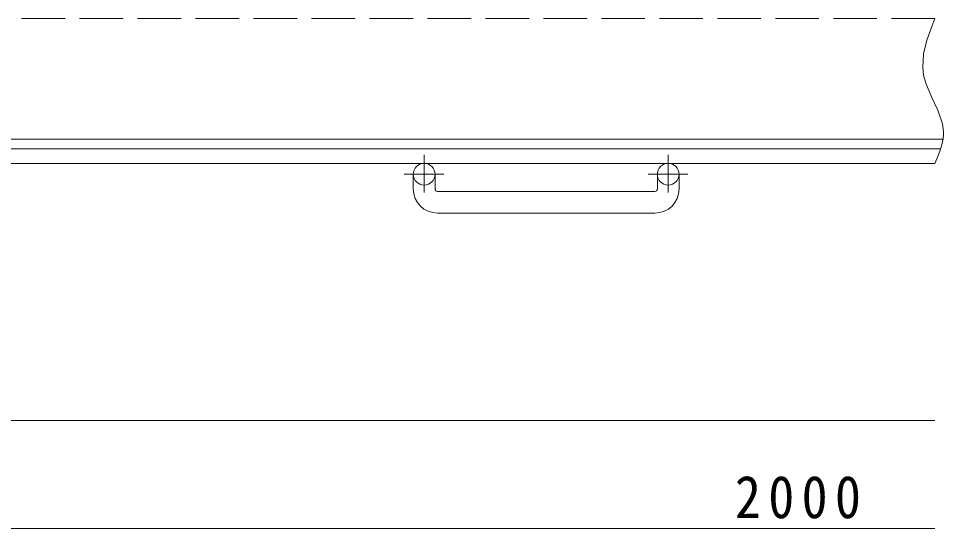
# Model space of a CAD drawing. Units: millimetres, scale not verified. Extents: x -1006 to 1052, y -826 to 807.
# Drawn here: x -231.7 to 151.2, y -265.8 to -54.6 of the extents above; entities that cross this region are included whole.
import ezdxf

# ---------------------------------------------------------------- set-up
doc = ezdxf.new("R2010")
doc.units = ezdxf.units.MM
doc.header["$LTSCALE"] = 6
doc.linetypes.add('CHAIN1', pattern=[8, 5, -1, 1, -1])
doc.linetypes.add('DASHED3', pattern=[4, 3, -1])
for name, color, linetype, lineweight in [('0-1_躯体', 2, 'Continuous', 9), ('0-2_仕上', 3, 'Continuous', 9), ('0-4_その他', 7, 'Continuous', 9)]:
    doc.layers.add(name, color=color, linetype=linetype, lineweight=lineweight)
doc.styles.add('ＭＳ ゴシック', font='')
doc.styles.get('ＭＳ ゴシック').set_extended_font_data('MS Gothic')

msp = doc.modelspace()

# ---------------------------------------------------------------- linework, layer by layer
at = {"layer": '0-1_躯体', "linetype": 'DASHED3'}
msp.add_line((147.602, -54.57), (-763.286, -54.57), dxfattribs=at)
at = {"layer": '0-1_躯体'}
for p, q in [((149.869, -108.57), (-763.286, -108.57)), ((147.602, -114.57), (-763.286, -114.57)), ((-68.286, -125.171), (-68.286, -119.071)), ((-59.287, -125.171), (-59.287, -119.071)), ((32.714, -125.171), (32.714, -119.071)), ((41.714, -125.171), (41.714, -119.071)), ((-58.287, -126.171), (31.714, -126.171)), ((31.714, -135.17), (-58.287, -135.17))]:
    msp.add_line(p, q, dxfattribs=at)
at = {"layer": '0-1_躯体', "linetype": 'CHAIN1'}
for p, q in [((-63.786, -110.964), (-63.786, -126.56)), ((37.214, -110.964), (37.214, -126.56)), ((-55.623, -119.071), (-72.031, -119.071)), ((45.377, -119.071), (28.969, -119.071))]:
    msp.add_line(p, q, dxfattribs=at)
at = {"layer": '0-1_躯体'}
msp.add_lwpolyline([(147.602, -54.57), (146.317, -57.884), (144.32, -63.584), (142.931, -69.246), (142.535, -74.845), (142.911, -78.055), (143.823, -81.341), (146.214, -86.95), (148.832, -92.53), (150.741, -98.129), (151.152, -101.404), (151.085, -103.221), (150.536, -106.372), (149.574, -109.542), (148.359, -112.723), (147.602, -114.57)], dxfattribs=at)
for centre in [(-63.786, -119.071), (37.214, -119.071)]:
    msp.add_circle(centre, 4.5, dxfattribs=at)
for centre, radius, start, end in [((-58.287, -125.171), 10, 180, 270), ((-58.287, -125.171), 1, 180, 270), ((31.714, -125.171), 10, 270, 0), ((31.714, -125.171), 1, 270, 0)]:
    msp.add_arc(centre, radius, start, end, dxfattribs=at)
at = {"layer": '0-2_仕上'}
msp.add_line((-262.286, -104.57), (151.085, -104.57), dxfattribs=at)
at = {"layer": '0-4_その他'}
for p, q in [((-763.286, -221.04), (147.602, -221.04)), ((-763.286, -265.76), (147.602, -265.76))]:
    msp.add_line(p, q, dxfattribs=at)

# ---------------------------------------------------------------- texts
at = {"layer": '0-4_その他', "color": 2, "insert": (64.831, -261.76), "char_height": 17.6, "attachment_point": 7, "style": 'ＭＳ ゴシック'}
msp.add_mtext('\\T1.28;\\W0.9;2000', dxfattribs=at)

doc.saveas('drawing.dxf')
